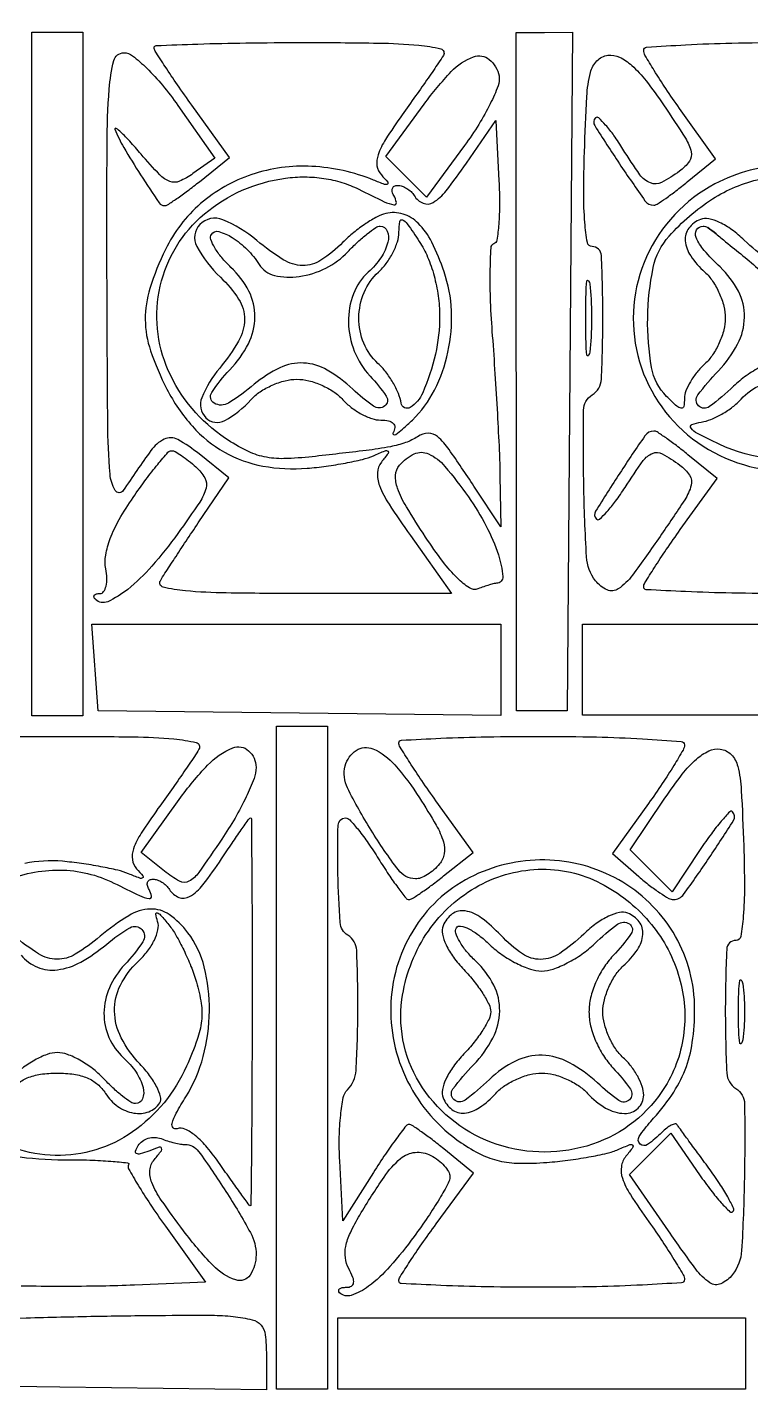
# Model space of a CAD drawing. Header units: inches. Extents: x 57 to 2760, y -193 to 2149.
# Drawn here: x 521.42 to 531.92, y 859.98 to 879.75 of the extents above; entities that cross this region are included whole.
import ezdxf

# ---------------------------------------------------------------- set-up
doc = ezdxf.new("R2010")
doc.units = ezdxf.units.IN
doc.header["$MEASUREMENT"] = 0
doc.set_wipeout_variables(frame=1)

# ---------------------------------------------------------------- blocks, each defined once
blk = doc.blocks.new('TG7-1H40CA')
blk.add_wipeout([(-0.386, 49.351), (148.648, 49.351), (148.648, -0.051), (-0.352, 0.023)])
for points in [[(115.044, 19.638), (115.044, 9.719), (114.304, 9.719), (114.304, 19.638), (115.044, 19.638)], [(121.113, 11.051), (121.113, 9.727), (118.19, 9.76), (115.266, 9.793), (115.175, 11.051), (121.113, 11.051)], [(128.219, 11.051), (128.219, 9.732), (122.298, 9.732), (122.298, 11.051), (128.219, 11.051)], [(118.597, 9.571), (118.597, -0.051), (117.857, -0.051), (117.857, 9.571), (118.597, 9.571)], [(124.666, 0.985), (124.666, -0.051), (118.745, -0.051), (118.745, 0.985), (124.666, 0.985)]]:
    blk.add_lwpolyline(points)
blk.add_lwpolyline([(122.115, 14.715), (122.076, 9.793), (121.34, 9.793), (121.335, 19.637), (121.745, 19.637), (122.154, 19.638)], close=True)
for points in [[(120.279, 19.304, -0.01322), (120.209, 19.195, -0.001852), (120.057, 18.975, -0.002115), (119.876, 18.715, -0.001796), (119.682, 18.442, 0.012526), (119.439, 18.084, 0.058972), (119.331, 17.861, 0.119163), (119.315, 17.701, 0.153071), (119.378, 17.569, -0.01292), (119.47, 17.464, -0.451035), (119.466, 17.435, -0.236888), (119.425, 17.431, -0.007233), (119.263, 17.494, 0.084511), (118.371, 17.693, 0.093457), (117.496, 17.574, 0.097774), (116.755, 17.152, 0.102366), (116.244, 16.487, 0.035522), (116.019, 15.923, 0.080015), (115.951, 15.47, 0.080193), (116.028, 15.018, 0.035805), (116.265, 14.462, 0.063588), (116.635, 13.922, 0.082455), (117.1, 13.547, 0.083211), (117.659, 13.345, 0.066117), (118.301, 13.313, 0.013621), (118.577, 13.343, 0.012778), (118.858, 13.389, 0.012862), (119.105, 13.442, 0.042209), (119.263, 13.495, -0.007405), (119.432, 13.566, -0.268829), (119.472, 13.56, -0.404215), (119.476, 13.527, -0.010945), (119.38, 13.403, 0.15874), (119.321, 13.248, 0.107125), (119.351, 13.061, 0.050779), (119.49, 12.792, 0.009769), (119.799, 12.339), (120.397, 11.495), (118.23, 11.495, -0.003448), (117.127, 11.503, -0.018961), (116.534, 11.534, -0.036592), (116.211, 11.587, -0.502616), (116.171, 11.681, -0.01154), (116.237, 11.789, -0.001717), (116.377, 12.003, -0.001932), (116.544, 12.255, -0.001663), (116.721, 12.519), (117.164, 13.173), (116.733, 13.52, 0.043507), (116.422, 13.729, 0.243135), (116.228, 13.734, 0.125394), (116.033, 13.57, 0.009168), (115.632, 12.989, -0.550703), (115.516, 12.991, -0.116612), (115.44, 13.229, -0.0175), (115.407, 13.98, -0.001356), (115.396, 15.995, -0.001614), (115.397, 17.998, -0.017135), (115.428, 18.813, -0.043274), (115.495, 19.229, -0.344077), (115.639, 19.341, -0.168153), (115.768, 19.297, -0.026253), (115.974, 19.117, -0.026734), (116.202, 18.869, -0.020445), (116.426, 18.576), (116.962, 17.81), (116.644, 17.588, -0.0502), (116.446, 17.477, -0.195221), (116.308, 17.473, -0.113326), (116.162, 17.57, -0.012277), (115.89, 17.872, 0.007373), (115.726, 18.057, 0.018038), (115.599, 18.187, 0.044484), (115.527, 18.244, 0.729994), (115.512, 18.231, 0.040215), (115.639, 17.967, 0.010809), (115.884, 17.571, 0.004315), (116.152, 17.163, 0.249267), (116.228, 17.123, 0.14441), (116.275, 17.136, 0.007164), (116.408, 17.225, 0.011068), (116.566, 17.338, 0.007733), (116.738, 17.471), (117.174, 17.82), (116.627, 18.581, -0.00428), (116.417, 18.878, -0.006491), (116.241, 19.14, -0.002811), (116.095, 19.366, -0.14313), (116.08, 19.416, -0.402909), (116.109, 19.446, -0.001145), (116.713, 19.468, -0.005339), (117.409, 19.484, -0.003203), (118.235, 19.49, -0.00345), (119.333, 19.482, -0.019133), (119.922, 19.451, -0.037859), (120.24, 19.398, -0.505997)], [(121.086, 19.005, -0.140292), (121.073, 18.86, -0.023302), (120.959, 18.601, -0.023996), (120.792, 18.302, -0.019201), (120.585, 17.996), (120.035, 17.246), (119.739, 17.542), (119.443, 17.838), (120, 18.597, -0.031336), (120.393, 19.068, -0.113741), (120.716, 19.282, -0.270123), (120.945, 19.244, -0.172811)], [(121.01, 16.568, 0.309672), (120.965, 16.509, 0.007967), (120.954, 16.16, 0.014185), (120.959, 15.733, 0.008867), (120.989, 15.233, -0.00288), (121.027, 14.683, -0.002442), (121.062, 14.102, -0.002462), (121.089, 13.572, -0.00691), (121.1, 13.201), (121.113, 12.463), (120.723, 13.053, 0.005184), (120.361, 13.585, 0.061029), (120.195, 13.772, 0.192501), (120.061, 13.82, 0.133192), (119.905, 13.771, -0.057449), (119.729, 13.685, -0.038129), (119.511, 13.626, -0.017022), (119.156, 13.571, -0.002085), (118.375, 13.48, -0.021355), (117.965, 13.452, -0.058308), (117.676, 13.479, -0.064665), (117.419, 13.569, -0.031211), (117.116, 13.745, -0.141708), (116.286, 14.732, -0.162275), (116.169, 15.955, -0.162706), (116.809, 17.002, -0.142498), (117.985, 17.522, -0.034217), (118.268, 17.54, -0.036752), (118.543, 17.519, -0.037712), (118.806, 17.459, -0.040407), (119.05, 17.361, 0.004635), (119.421, 17.18, 0.066601), (119.561, 17.135, 0.516651), (119.596, 17.169, 0.099082), (119.559, 17.269, -0.076764), (119.535, 17.326, -0.154201), (119.538, 17.374, -0.186277), (119.566, 17.405, -0.117858), (119.616, 17.417, -0.085235), (119.679, 17.406, -0.053414), (119.747, 17.374, -0.051777), (119.809, 17.326, -0.064269), (119.855, 17.269, 0.15664), (119.986, 17.158, 0.242474), (120.13, 17.169, 0.088721), (120.318, 17.338, 0.01409), (120.612, 17.739), (121.039, 18.357), (121.085, 17.483, -0.013067), (121.093, 17.145, -0.020314), (121.082, 16.854, -0.015531), (121.055, 16.623, -0.28358)], [(124.22, 17.439, 0.166124), (123.228, 16.381, 0.169487), (123.101, 14.947, 0.168755), (123.895, 13.741, 0.16486), (125.274, 13.272, 0.100897), (126.167, 13.454, 0.108664), (126.89, 13.968, 0.107911), (127.335, 14.742, 0.098309), (127.437, 15.659, 0.118933), (127.089, 16.701, 0.127251), (126.31, 17.44, 0.128171), (125.275, 17.704, 0.1216)], [(119.443, 17.01, 0.067766), (119.317, 16.962, 0.023793), (119.151, 16.862, 0.023115), (118.977, 16.733, 0.025047), (118.82, 16.591, -0.050342), (118.502, 16.331, -0.152581), (118.237, 16.255, -0.134579), (117.954, 16.339, -0.035753), (117.57, 16.618, 0.077188), (117.076, 16.918, 0.304483), (116.745, 16.85, 0.329776), (116.699, 16.532, 0.080757), (117.042, 16.085, -0.061397), (117.307, 15.766, -0.145866), (117.392, 15.473, -0.129624), (117.306, 15.158, -0.043987), (117.032, 14.767, 0.078039), (116.772, 14.337, 0.300931), (116.83, 14.046, 0.335397), (117.105, 14.006, 0.082774), (117.486, 14.308, -0.062472), (117.618, 14.422, -0.041885), (117.793, 14.517, -0.041901), (117.981, 14.583, -0.062761), (118.153, 14.604, -0.062761), (118.325, 14.583, -0.041901), (118.513, 14.517, -0.041885), (118.687, 14.422, -0.062472), (118.819, 14.308, 0.046153), (118.942, 14.195, 0.039215), (119.091, 14.099, 0.040989), (119.241, 14.033, 0.082715), (119.369, 14.012, -0.048524), (119.484, 14.001, -0.153166), (119.551, 13.964, -0.218474), (119.572, 13.905, -0.104305), (119.548, 13.827, 0.428873), (119.555, 13.803, 0.266285), (119.588, 13.805, 0.03576), (119.687, 13.881, 0.010403), (119.828, 14.012, 0.08315), (120.149, 14.446, 0.064937), (120.345, 14.999, 0.063559), (120.396, 15.597, 0.072282), (120.289, 16.162, 0.031649), (120.109, 16.594, 0.081758), (119.913, 16.868, 0.122385), (119.693, 17.001, 0.132436)], [(117.605, 16.27, 0.194345), (117.828, 16.111, 0.094415), (118.184, 16.095, 0.080894), (118.574, 16.217, 0.087985), (118.893, 16.455, -0.016233), (119.035, 16.596, -0.021145), (119.174, 16.716, -0.019347), (119.296, 16.805, -0.148512), (119.363, 16.825, -0.311042), (119.464, 16.755, -0.156212), (119.473, 16.593, -0.085275), (119.371, 16.368, -0.059994), (119.189, 16.159, 0.118637), (118.973, 15.842, 0.095198), (118.901, 15.434, 0.090557), (118.986, 15.011, 0.094326), (119.214, 14.651, -0.03899), (119.45, 14.358, -0.39796), (119.427, 14.217, -0.326824), (119.266, 14.213, -0.036212), (118.964, 14.459, 0.056236), (118.591, 14.738, 0.120508), (118.248, 14.84, 0.125028), (117.906, 14.771, 0.063017), (117.534, 14.531, -0.036222), (117.16, 14.259, -0.278489), (116.952, 14.257, -0.430246), (116.916, 14.412, -0.044483), (117.178, 14.74, 0.073221), (117.448, 15.12, 0.115612), (117.544, 15.507, 0.121504), (117.456, 15.882, 0.086258), (117.195, 16.228, -0.028904), (117.061, 16.37, -0.041476), (116.961, 16.51, -0.048173), (116.904, 16.631, -0.227888), (116.912, 16.706, -0.335115), (117.019, 16.747, -0.071453), (117.213, 16.661, -0.056155), (117.429, 16.488, -0.053992)], [(120.224, 15.522, -0.056146), (120.162, 14.966, -0.04812), (119.978, 14.406, -0.14958), (119.796, 14.196, -0.539144), (119.666, 14.256, 0.060366), (119.626, 14.396, 0.03311), (119.546, 14.557, 0.032482), (119.442, 14.711, 0.044314), (119.329, 14.834, -0.112329), (119.123, 15.127, -0.098828), (119.052, 15.495, -0.098286), (119.128, 15.863, -0.109713), (119.337, 16.159, 0.050127), (119.45, 16.284, 0.040077), (119.546, 16.439, 0.041445), (119.612, 16.599, 0.076609), (119.634, 16.737, -0.033046), (119.645, 16.894, -0.502218), (119.686, 16.916, -0.134512), (119.755, 16.859, -0.006209), (119.929, 16.603, -0.046727), (120.05, 16.378, -0.032912), (120.143, 16.106, -0.031811), (120.204, 15.813, -0.034475)], [(122.405, 15.011, -0.108536), (122.383, 14.95, -0.707215), (122.363, 14.954, -0.025693), (122.349, 15.148, -0.005179), (122.345, 15.493, -0.005179), (122.349, 15.837, -0.025693), (122.363, 16.031, -0.707215), (122.383, 16.035, -0.108536), (122.405, 15.974, -0.019375), (122.423, 15.755, -0.011494), (122.429, 15.493, -0.011494), (122.423, 15.23, -0.019375)], [(116.687, 13.332, -0.080319), (116.816, 13.172, -0.197862), (116.834, 13.025, -0.081897), (116.742, 12.823, -0.007355), (116.424, 12.366, -0.023623), (116.048, 11.893, -0.044572), (115.696, 11.555, -0.062379), (115.406, 11.377, -0.312453), (115.229, 11.409, -0.112626), (115.208, 11.442, -0.25335), (115.212, 11.47, -0.172978), (115.242, 11.489, -0.057546), (115.295, 11.495, 0.245543), (115.347, 11.523, 0.09491), (115.382, 11.601, 0.065251), (115.394, 11.717, 0.039376), (115.378, 11.854, -0.0907), (115.377, 12.053, -0.048425), (115.443, 12.292, -0.038348), (115.574, 12.57, -0.020714), (115.776, 12.89, -0.008629), (115.961, 13.15, -0.013037), (116.132, 13.369, -0.007761), (116.281, 13.544, -0.215877), (116.335, 13.568, -0.129023), (116.385, 13.555, -0.018981), (116.476, 13.499, -0.020369), (116.581, 13.422, -0.016233)], [(120.641, 12.898, -0.032154), (120.9, 12.474, -0.042252), (121.077, 12.057, -0.056838), (121.142, 11.742, -0.440646), (121.051, 11.644, 0.062427), (121.016, 11.639, 0.009616), (120.946, 11.62, 0.010606), (120.865, 11.594, 0.009035), (120.78, 11.563, -0.24085), (120.658, 11.576, -0.050011), (120.483, 11.717, -0.036283), (120.271, 11.96, -0.015185), (120.019, 12.315, -0.0105), (119.741, 12.753, -0.04931), (119.613, 13.022, -0.099081), (119.585, 13.209, -0.162595), (119.642, 13.357, -0.110448), (119.855, 13.521, -0.220838), (120.062, 13.522, -0.111167), (120.301, 13.339, -0.020661)], [(123.778, 9.301, -0.131406), (123.757, 9.224, -0.006826), (123.625, 9.001, -0.010431), (123.456, 8.738, -0.007358), (123.256, 8.45), (122.734, 7.721), (123.116, 7.387, 0.014378), (123.272, 7.26, 0.018469), (123.422, 7.152, 0.01651), (123.551, 7.072, 0.130652), (123.619, 7.054, 0.240162), (123.766, 7.13, 0.008859), (124.136, 7.659, 0.007776), (124.491, 8.204, 0.350047), (124.477, 8.329, 0.420518), (124.435, 8.329, 0.014369), (124.313, 8.194, 0.019236), (124.168, 8.01, 0.011228), (124.007, 7.779), (123.601, 7.165), (123.295, 7.471), (122.989, 7.777), (123.495, 8.526, -0.016735), (123.746, 8.873, -0.046054), (123.951, 9.092, -0.070292), (124.131, 9.211, -0.143625), (124.296, 9.238, -0.169286), (124.457, 9.158, -0.134975), (124.552, 8.987, -0.046328), (124.603, 8.642, -0.004959), (124.638, 7.832, -0.007756), (124.648, 7.236, -0.020774), (124.632, 6.812, -0.021453), (124.595, 6.52, -0.366189), (124.527, 6.462, 0.401308), (124.391, 6.333, 0.010853), (124.371, 5.435, 0.012035), (124.392, 4.537, 0.24735), (124.525, 4.312, -0.25613), (124.65, 4.091, -0.007994), (124.648, 3.015, -0.010511), (124.607, 1.961, -0.150798), (124.477, 1.614, -0.123585), (124.308, 1.481, -0.260243), (124.147, 1.495, -0.084292), (123.943, 1.692, -0.008359), (123.546, 2.248), (122.982, 3.067), (123.281, 3.366), (123.579, 3.665), (123.997, 3.062, 0.011953), (124.162, 2.836, 0.020411), (124.311, 2.656, 0.015969), (124.437, 2.526, 0.410139), (124.481, 2.527, 0.31769), (124.49, 2.577, 0.014933), (124.406, 2.74, 0.020009), (124.287, 2.937, 0.012519), (124.132, 3.159, -0.00019), (123.969, 3.38, -0.00027), (123.825, 3.576, -0.00015), (123.703, 3.743, -0.003962), (123.671, 3.788, 0.293892), (123.641, 3.8, 0.069378), (123.587, 3.782, 0.050078), (123.52, 3.739, 0.029771), (123.45, 3.677, -0.039657), (123.243, 3.5, -0.366398), (123.134, 3.508, -0.357785), (123.122, 3.618, -0.039322), (123.29, 3.835, 0.034526), (123.594, 4.219, 0.057374), (123.787, 4.585, 0.057668), (123.892, 4.983, 0.035278), (123.926, 5.468, 0.13007), (123.648, 6.52, 0.12793), (122.884, 7.305, 0.125511), (121.822, 7.627, 0.122633), (120.726, 7.406, 0.13843), (119.872, 6.66, 0.13295), (119.517, 5.565, 0.129143), (119.76, 4.417, 0.127182), (120.536, 3.527, 0.034092), (120.825, 3.357, 0.059377), (121.087, 3.264, 0.053464), (121.381, 3.228, 0.022653), (121.78, 3.241, 0.01264), (122.085, 3.273, 0.012454), (122.389, 3.32, 0.012414), (122.654, 3.374, 0.045733), (122.816, 3.428, -0.007095), (122.987, 3.5, -0.28039), (123.026, 3.493, -0.394301), (123.029, 3.46, -0.009798), (122.928, 3.331, 0.134549), (122.862, 3.18, 0.121406), (122.878, 3.01, 0.059226), (122.993, 2.774, 0.011255), (123.262, 2.378, -0.006743), (123.459, 2.092, -0.009678), (123.626, 1.833, -0.005981), (123.759, 1.612, -0.132886), (123.778, 1.54, -0.395308), (123.736, 1.495, -0.002807), (123.169, 1.462, -0.008394), (122.5, 1.437, -0.005043), (121.706, 1.429, -0.004124), (120.911, 1.435, -0.00687), (120.242, 1.456, -0.001888), (119.668, 1.483, -0.399201), (119.633, 1.52, -0.141308), (119.65, 1.58, -0.004275), (119.792, 1.801, -0.008148), (119.966, 2.059, -0.005505), (120.174, 2.348), (120.714, 3.084), (120.285, 3.436, 0.007193), (120.115, 3.571, 0.01022), (119.96, 3.685, 0.006608), (119.827, 3.776, 0.131012), (119.781, 3.792, 0.249322), (119.738, 3.773, 0.005754), (119.598, 3.589, 0.011452), (119.438, 3.363, 0.007342), (119.263, 3.094), (118.819, 2.391), (118.774, 3.264, -0.017348), (118.768, 3.61, -0.022422), (118.788, 3.926, -0.02098), (118.826, 4.183, -0.1496), (118.885, 4.293, 0.184178), (119.011, 4.575, 0.013318), (119.037, 5.443, 0.011674), (119.02, 6.319, 0.248459), (118.893, 6.536, -0.240659), (118.78, 6.722, -0.013007), (118.748, 7.427, -0.011685), (118.75, 8.133, -0.406556), (118.858, 8.239, -0.211107), (118.919, 8.212, -0.014594), (119.045, 8.065, -0.018771), (119.188, 7.873, -0.012892), (119.337, 7.647, 0.008739), (119.483, 7.42, 0.013334), (119.618, 7.229, 0.007847), (119.736, 7.076, 0.230773), (119.779, 7.055, 0.140327), (119.826, 7.069, 0.007564), (119.958, 7.156, 0.011332), (120.113, 7.266, 0.007987), (120.282, 7.397), (120.709, 7.739), (120.171, 8.488, -0.005506), (119.965, 8.781, -0.008129), (119.791, 9.044, -0.004309), (119.65, 9.268, -0.138683), (119.633, 9.33, -0.398797), (119.669, 9.367, -0.001977), (120.242, 9.396, -0.007031), (120.911, 9.416, -0.004221), (121.706, 9.423, -0.005517), (122.5, 9.414, -0.00918), (123.169, 9.387, -0.003348), (123.732, 9.35, -0.393227)], [(117.56, 8.973, -0.092638), (117.53, 8.811, -0.01909), (117.414, 8.543, -0.019468), (117.254, 8.238, -0.017244), (117.063, 7.933, -0.006365), (116.728, 7.448, -0.111274), (116.586, 7.321, -0.256934), (116.45, 7.321, -0.04605), (116.23, 7.467), (115.893, 7.74), (116.445, 8.507, -0.034697), (116.857, 9.005, -0.103809), (117.22, 9.254, -0.287872), (117.451, 9.215, -0.214436)], [(119.93, 8.533, -0.011491), (120.174, 8.133, -0.057216), (120.279, 7.892, -0.114026), (120.291, 7.719, -0.134431), (120.224, 7.571, -0.041429), (120.141, 7.487, -0.040087), (120.046, 7.417, -0.042906), (119.951, 7.369, -0.102674), (119.874, 7.355, -0.228291), (119.625, 7.484, -0.021891), (119.229, 8.062, -0.023405), (118.887, 8.674, -0.181724), (118.854, 8.994, -0.183473), (119.014, 9.219, -0.253657), (119.256, 9.241, -0.113575), (119.575, 9.008, -0.035877)], [(122.564, 7.29, -0.095408), (123.263, 6.737, -0.10136), (123.688, 5.974, -0.105212), (123.77, 5.129, -0.110641), (123.498, 4.341, -0.175162), (122.444, 3.505, -0.162116), (121.06, 3.502, -0.166445), (119.976, 4.325, -0.183296), (119.677, 5.604, -0.111005), (120.026, 6.546, -0.117141), (120.74, 7.227, -0.122986), (121.654, 7.494, -0.130505)], [(120.275, 6.675, 0.143956), (120.266, 6.554, 0.058925), (120.318, 6.396, 0.048319), (120.424, 6.219, 0.032497), (120.576, 6.038, -0.023115), (120.725, 5.867, -0.026288), (120.851, 5.691, -0.026829), (120.941, 5.531, -0.115288), (120.965, 5.426, -0.115288), (120.941, 5.321, -0.026829), (120.851, 5.161, -0.026288), (120.725, 4.984, -0.023115), (120.576, 4.814, 0.032497), (120.424, 4.633, 0.048319), (120.318, 4.456, 0.058925), (120.266, 4.298, 0.143956), (120.275, 4.176, 0.140469), (120.401, 4.01, 0.184881), (120.583, 3.957, 0.129727), (120.805, 4.037, 0.058593), (121.039, 4.242, -0.062472), (121.171, 4.355, -0.041885), (121.346, 4.451, -0.041901), (121.533, 4.516, -0.062761), (121.706, 4.538, -0.062761), (121.878, 4.516, -0.041901), (122.065, 4.451, -0.041885), (122.24, 4.355, -0.062472), (122.372, 4.242, 0.076965), (122.633, 4.029, 0.125606), (122.907, 3.951, 0.199704), (123.104, 4.027, 0.205451), (123.186, 4.219, 0.084684), (123.165, 4.343, 0.040713), (123.099, 4.49, 0.038833), (123.003, 4.637, 0.044853), (122.89, 4.76, -0.062472), (122.776, 4.892, -0.041885), (122.681, 5.066, -0.041901), (122.615, 5.254, -0.062761), (122.594, 5.426, -0.062761), (122.615, 5.598, -0.041901), (122.681, 5.786, -0.041885), (122.776, 5.96, -0.062472), (122.89, 6.092, 0.058593), (123.095, 6.327, 0.129727), (123.174, 6.549, 0.184881), (123.122, 6.73, 0.140469), (122.955, 6.856, 0.143956), (122.834, 6.866, 0.058925), (122.676, 6.813, 0.048319), (122.498, 6.707, 0.032497), (122.318, 6.555, -0.043148), (121.968, 6.274, -0.144885), (121.691, 6.187, -0.156504), (121.425, 6.268, -0.052948), (121.113, 6.536, 0.042778), (120.833, 6.787, 0.120836), (120.594, 6.89, 0.200038), (120.407, 6.846, 0.145834)], [(121.706, 6.018, 0.083711), (121.87, 6.046, 0.035655), (122.077, 6.135, 0.034006), (122.289, 6.263, 0.037865), (122.473, 6.414, -0.030936), (122.807, 6.697, -0.315659), (122.978, 6.702, -0.424505), (123.005, 6.561, -0.034116), (122.74, 6.238, 0.046801), (122.601, 6.059, 0.040564), (122.489, 5.848, 0.041687), (122.416, 5.629, 0.059646), (122.392, 5.426, 0.059646), (122.416, 5.223, 0.041687), (122.489, 5.004, 0.040564), (122.601, 4.793, 0.046801), (122.74, 4.613, -0.03485), (122.994, 4.302, -0.369343), (122.98, 4.151, -0.361177), (122.827, 4.139, -0.034572), (122.515, 4.395, 0.064573), (122.108, 4.688, 0.116498), (121.713, 4.795, 0.122982), (121.327, 4.712, 0.076867), (120.946, 4.445, -0.028604), (120.593, 4.144, -0.364681), (120.432, 4.152, -0.384826), (120.418, 4.308, -0.029052), (120.717, 4.658, 0.070589), (120.996, 5.046, 0.115921), (121.096, 5.436, 0.123446), (121.01, 5.813, 0.086661), (120.748, 6.162, -0.029984), (120.614, 6.303, -0.042712), (120.515, 6.445, -0.050044), (120.459, 6.568, -0.223495), (120.468, 6.644, -0.315297), (120.529, 6.67, -0.065393), (120.646, 6.63, -0.047197), (120.794, 6.537, -0.027415), (120.953, 6.4, 0.039136), (121.131, 6.254, 0.034445), (121.338, 6.13, 0.036044), (121.542, 6.045, 0.081601)], [(124.624, 5.019, -0.124239), (124.602, 4.965, -0.664672), (124.581, 4.97, -0.03126), (124.566, 5.134, -0.006336), (124.563, 5.426, -0.006336), (124.566, 5.718, -0.03126), (124.581, 5.881, -0.664672), (124.602, 5.887, -0.124239), (124.624, 5.833, -0.023547), (124.643, 5.648, -0.014044), (124.65, 5.426, -0.014044), (124.643, 5.204, -0.023547)], [(116.529, 3.501, -0.240662), (116.725, 3.401, -0.013556), (117.122, 2.82, -0.017594), (117.478, 2.222, -0.126042), (117.56, 1.899, -0.147961), (117.472, 1.606, -0.337876), (117.266, 1.535, -0.12274), (116.935, 1.745, -0.028873), (116.507, 2.248, -0.009513), (116.184, 2.694, -0.054948), (116.045, 2.949, -0.121501), (116.019, 3.128, -0.150667), (116.083, 3.283, 0.009462), (116.185, 3.411, 0.318898), (116.187, 3.448, 0.34161), (116.153, 3.46, 0.010136), (116.003, 3.406, -0.020899), (115.879, 3.364, -0.193775), (115.824, 3.37, -0.375891), (115.81, 3.406, -0.050887), (115.849, 3.486, -0.100882), (115.909, 3.55, -0.081468), (115.993, 3.591, -0.078975), (116.089, 3.604, -0.085472), (116.181, 3.586, 0.017159), (116.275, 3.553, 0.015159), (116.374, 3.526, 0.015405), (116.465, 3.507, 0.043911)], [(120.373, 3.035, -0.125009), (120.349, 2.939, -0.010504), (120.221, 2.714, -0.013452), (120.053, 2.45, -0.009989), (119.854, 2.167, -0.022253), (119.503, 1.731, -0.050533), (119.192, 1.443, -0.080868), (118.942, 1.312, -0.284643), (118.773, 1.351, -0.176118), (118.759, 1.381, -0.255755), (118.77, 1.406, -0.122777), (118.81, 1.424, -0.04219), (118.873, 1.429, 0.120888), (118.944, 1.446, 0.246858), (118.976, 1.492, 0.125922), (118.965, 1.573, 0.02797), (118.906, 1.7, -0.089316), (118.856, 1.856, -0.084406), (118.861, 2.023, -0.061076), (118.928, 2.221, -0.023644), (119.065, 2.477, -0.013426), (119.417, 3.029, -0.069487), (119.658, 3.297, -0.149295), (119.87, 3.387, -0.150594), (120.096, 3.343, -0.041326), (120.202, 3.275, -0.045463), (120.292, 3.192, -0.050522), (120.354, 3.107, -0.13342)], [(117.709, 0.447), (117.709, -0.058), (114.711, -0.018), (111.713, 0.023), (111.702, 0.911), (114.224, 0.985, -0.002455), (115.225, 1.009, -0.003147), (116.147, 1.021, -0.002429), (116.919, 1.023, -0.026845), (117.227, 1.006, -0.029346), (117.504, 0.958, -0.159313), (117.632, 0.881, -0.152707), (117.693, 0.74, -0.026312)]]:
    blk.add_lwpolyline(points, format="xyb", close=True)
for points in [[(125.258, 11.495, -0.004221), (124.464, 11.502, -0.007031), (123.795, 11.523, -0.001977), (123.222, 11.551, -0.398797), (123.186, 11.589, -0.138475), (123.203, 11.65, -0.004382), (123.342, 11.872, -0.008203), (123.514, 12.132, -0.005563), (123.718, 12.423), (124.251, 13.164), (123.829, 13.509, 0.008048), (123.662, 13.641, 0.011489), (123.51, 13.752, 0.007573), (123.38, 13.84, 0.146328), (123.334, 13.853, 0.244972), (123.205, 13.785, 0.006767), (122.84, 13.243, 0.005934), (122.487, 12.688, 0.348247), (122.5, 12.576, 0.398869), (122.546, 12.575, 0.024883), (122.652, 12.681, 0.025894), (122.779, 12.836, 0.015014), (122.916, 13.034, -0.010689), (123.18, 13.423, -0.141793), (123.314, 13.529, -0.226777), (123.456, 13.521, -0.032266), (123.71, 13.36, -0.087113), (123.853, 13.211, -0.218628), (123.876, 13.066, -0.07791), (123.781, 12.854, -0.005748), (123.424, 12.324, -0.008233), (123.023, 11.762, -0.083538), (122.818, 11.563, -0.260037), (122.656, 11.548, -0.124668), (122.487, 11.681, -0.150798), (122.357, 12.028, -0.010511), (122.316, 13.081, -0.007994), (122.314, 14.157, -0.25613), (122.439, 14.378, 0.24735), (122.572, 14.604, 0.012035), (122.593, 15.501, 0.010853), (122.573, 16.399, 0.401308), (122.437, 16.529, -0.366189), (122.369, 16.587, -0.021453), (122.332, 16.879, -0.020774), (122.316, 17.303, -0.007756), (122.326, 17.898, -0.004959), (122.361, 18.708, -0.046328), (122.412, 19.054, -0.134975), (122.507, 19.225, -0.169286), (122.668, 19.305, -0.144465), (122.834, 19.278, -0.070031), (123.014, 19.157, -0.045725), (123.221, 18.935, -0.016473), (123.475, 18.585, -0.006416), (123.792, 18.101, -0.083375), (123.876, 17.904, -0.21795), (123.849, 17.767, -0.079259), (123.706, 17.622, -0.039411), (123.445, 17.461, -0.214825), (123.283, 17.453, -0.146307), (123.132, 17.571, -0.015874), (122.885, 17.943, 0.015314), (122.755, 18.139, 0.026569), (122.634, 18.293, 0.026234), (122.533, 18.397, 0.402374), (122.487, 18.396, 0.351165), (122.475, 18.284, 0.006012), (122.834, 17.732, 0.006783), (123.205, 17.194, 0.250921), (123.334, 17.129, 0.138356), (123.38, 17.144, 0.007526), (123.507, 17.229, 0.011248), (123.655, 17.338, 0.007941), (123.818, 17.467), (124.227, 17.802), (123.706, 18.534, -0.006691), (123.507, 18.823, -0.009614), (123.339, 19.084, -0.00591), (123.205, 19.306, -0.133077), (123.186, 19.378, -0.395308), (123.228, 19.423, -0.002807), (123.795, 19.457, -0.008394), (124.464, 19.482, -0.005043), (125.258, 19.49, -0.004221)], [(124.995, 16.341, -0.043148), (124.646, 16.622, 0.032497), (124.466, 16.774, 0.048319), (124.288, 16.88, 0.058925), (124.13, 16.933, 0.143956), (124.009, 16.923, 0.140469), (123.842, 16.797, 0.184881), (123.79, 16.615, 0.129727), (123.869, 16.393, 0.058593), (124.074, 16.159, -0.062472), (124.187, 16.027, -0.041885), (124.283, 15.852, -0.041901), (124.349, 15.665, -0.062761), (124.37, 15.493, -0.062761), (124.349, 15.32, -0.041901), (124.283, 15.133, -0.041885), (124.187, 14.958, -0.062472), (124.074, 14.826, 0.038415), (123.961, 14.707, 0.036503), (123.865, 14.569, 0.038709), (123.799, 14.435, 0.095524), (123.778, 14.328, -0.041795), (123.768, 14.211, -0.39717), (123.732, 14.184, -0.160129), (123.668, 14.213, -0.010433), (123.519, 14.356, -0.154181), (123.301, 14.775, -0.047385), (123.244, 15.496, -0.047626), (123.325, 16.224, -0.130936), (123.556, 16.682, -0.06809), (124.184, 17.22, -0.089704), (124.879, 17.508, -0.096964)], [(125.842, 13.541, -0.186763), (124.28, 13.662, -0.007071), (123.967, 13.818, -0.104944), (123.873, 13.895, -0.503163), (123.886, 13.947, -0.060585), (124.022, 13.983, 0.061554), (124.162, 14.021, 0.033817), (124.322, 14.1, 0.033153), (124.477, 14.203, 0.045016), (124.6, 14.316, -0.112329), (124.893, 14.522, -0.098828)], [(124.887, 14.784, 0.034006), (124.675, 14.656, 0.037865), (124.491, 14.504, -0.029318), (124.143, 14.207, -0.870141), (123.973, 14.377, -0.029318), (124.27, 14.725, 0.070589), (124.55, 15.114, 0.116702), (124.649, 15.504, 0.12381), (124.561, 15.881, 0.085523), (124.296, 16.233, -0.024594), (124.064, 16.473, -0.080632), (123.948, 16.66, -0.236985), (123.955, 16.772, -0.265071), (124.048, 16.825, -0.148512), (124.115, 16.805, -0.019347), (124.237, 16.716, -0.021145), (124.376, 16.596, -0.016233), (124.87, 16.19, 0.12381)], [(114.045, 3.332, 0.036153), (114.771, 3.28, -0.00726), (115.146, 3.275, -0.012987), (115.453, 3.258, -0.007854), (115.695, 3.235, -0.550377), (115.709, 3.204, 0.273974), (115.708, 3.149, 0.006235), (115.847, 2.912, 0.012202), (116.024, 2.633, 0.007739), (116.243, 2.316), (116.824, 1.503), (115.793, 1.46, -0.006761), (115.318, 1.446, -0.00374), (114.737, 1.442, -0.003729), (114.148, 1.446, -0.005993)], [(113.003, 9.414, -0.002818), (114.677, 9.423, -0.003467), (115.776, 9.415, -0.018996), (116.368, 9.385, -0.036454), (116.691, 9.332, -0.500633), (116.731, 9.238, -0.018084), (116.664, 9.129, -0.002472), (116.513, 8.908, -0.00284), (116.331, 8.647, -0.002396), (116.136, 8.374, 0.012549), (115.892, 8.017, 0.058476), (115.781, 7.793, 0.118068), (115.764, 7.633, 0.155636), (115.826, 7.501, -0.01316), (115.917, 7.397, -0.455622), (115.913, 7.369, -0.233408), (115.872, 7.365, -0.007216), (115.71, 7.429, 0.039421), (115.552, 7.48, 0.011888), (115.305, 7.532, 0.011832), (115.025, 7.578, 0.012596), (114.748, 7.61, 0.072479), (114.205, 7.579, 0.07052)], [(114.088, 4.374, -0.075647), (114.238, 4.466, -0.063861), (114.431, 4.52, -0.036211), (114.674, 4.538, -0.036211), (114.916, 4.52, -0.063861), (115.109, 4.466, -0.075647), (115.26, 4.374, -0.077821), (115.374, 4.242, 0.099311), (115.553, 4.053, 0.111847), (115.783, 3.957, 0.131761), (116.004, 3.977, 0.167609), (116.162, 4.106, 0.210233), (116.174, 4.194, 0.049151), (116.118, 4.337, 0.042442), (116.015, 4.503, 0.030655), (115.874, 4.669, -0.072341), (115.602, 5.05, -0.114765), (115.505, 5.437, -0.121688), (115.59, 5.812, -0.087799), (115.847, 6.156, 0.040068), (115.984, 6.307, 0.050478), (116.083, 6.467, 0.05865), (116.136, 6.617, 0.130966), (116.131, 6.737, -0.027733), (116.104, 6.844, -0.565157), (116.125, 6.863, -0.140984), (116.174, 6.83, -0.00767), (116.294, 6.687, -0.040888), (116.397, 6.537, -0.017676), (116.51, 6.323, -0.017352), (116.614, 6.085, -0.022014), (116.693, 5.858, -0.034576), (116.763, 5.548, -0.06733), (116.768, 5.295, -0.056683), (116.704, 5.022, -0.018482), (116.551, 4.638, -0.136741), (115.765, 3.683, -0.159241), (114.645, 3.342, -0.157637), (113.531, 3.728, -0.133681)], [(113.897, 7.315, -0.10596), (114.71, 7.483, -0.114135), (115.497, 7.294, 0.004635), (115.869, 7.113, 0.066601), (116.008, 7.068, 0.516651), (116.043, 7.102, 0.099082), (116.006, 7.202, -0.076764), (115.982, 7.259, -0.154201), (115.985, 7.307, -0.186277), (116.014, 7.339, -0.117858), (116.063, 7.35, -0.085235), (116.126, 7.34, -0.053414), (116.194, 7.307, -0.051777), (116.256, 7.259, -0.064269), (116.302, 7.202, 0.160659), (116.439, 7.087, 0.23155), (116.595, 7.099, 0.095295), (116.789, 7.269, 0.019011), (117.06, 7.647, -0.003032), (117.212, 7.874, -0.004894), (117.345, 8.065, -0.001151), (117.462, 8.23, -0.242038), (117.479, 8.239, -0.411674), (117.491, 8.227, -0.000095), (117.498, 7.412, -0.001533), (117.502, 6.504, -0.000919), (117.503, 5.426, -0.000762), (117.499, 4.347, -0.001271), (117.493, 3.439, -0.000065), (117.485, 2.623, -0.411316), (117.476, 2.613, -0.238475), (117.461, 2.62, -0.000752), (117.338, 2.789, -0.003924), (117.199, 2.982, -0.002418), (117.038, 3.212, 0.022714), (116.851, 3.457, 0.045339), (116.678, 3.63, 0.061885), (116.528, 3.725, 0.205808), (116.414, 3.73, -0.311035), (116.356, 3.744, -0.254853), (116.341, 3.807, -0.058733), (116.402, 3.956, -0.012938), (116.541, 4.194, 0.073312), (116.792, 4.777, 0.062224), (116.883, 5.441, 0.064937), (116.808, 6.077, 0.100416), (116.57, 6.574, 0.076517), (116.3, 6.836, 0.166072), (116.027, 6.917, 0.127787), (115.711, 6.821, 0.037699), (115.296, 6.522, -0.037147), (114.936, 6.262, -0.141425), (114.671, 6.189, -0.138169), (114.404, 6.267, -0.034844), (114.035, 6.536, 0.015253)], [(114.149, 6.248, 0.123806), (114.388, 6.073, 0.128537), (114.677, 6.036, 0.096663), (115.014, 6.147, 0.04705), (115.387, 6.405, -0.04214), (115.729, 6.647, -0.357085), (115.903, 6.62, -0.342284), (115.915, 6.441, -0.041274), (115.652, 6.109, 0.085384), (115.432, 5.776, 0.10077), (115.352, 5.408, 0.106533), (115.424, 5.054, 0.106009), (115.636, 4.76, -0.059994), (115.818, 4.55, -0.085275), (115.92, 4.326, -0.156212), (115.911, 4.163, -0.311042), (115.81, 4.094, -0.148512), (115.743, 4.114, -0.019347), (115.621, 4.202, -0.021145), (115.482, 4.322, -0.016233), (115.34, 4.464, 0.04065), (115.183, 4.605, 0.036766), (115.001, 4.725, 0.038735), (114.821, 4.808, 0.088288), (114.674, 4.834, 0.088288), (114.527, 4.808, 0.038735), (114.347, 4.725, 0.036766), (114.164, 4.605, 0.04065)]]:
    blk.add_lwpolyline(points, format="xyb")
blk.add_arc((123.034, 15.188), 1.945, 51.777, 56.2105)

msp = doc.modelspace()

# ---------------------------------------------------------------- block references
at = {"linetype": 'Continuous'}
msp.add_blockref('TG7-1H40CA', (407.17835, 860.04158), dxfattribs=at)

doc.saveas('drawing.dxf')
